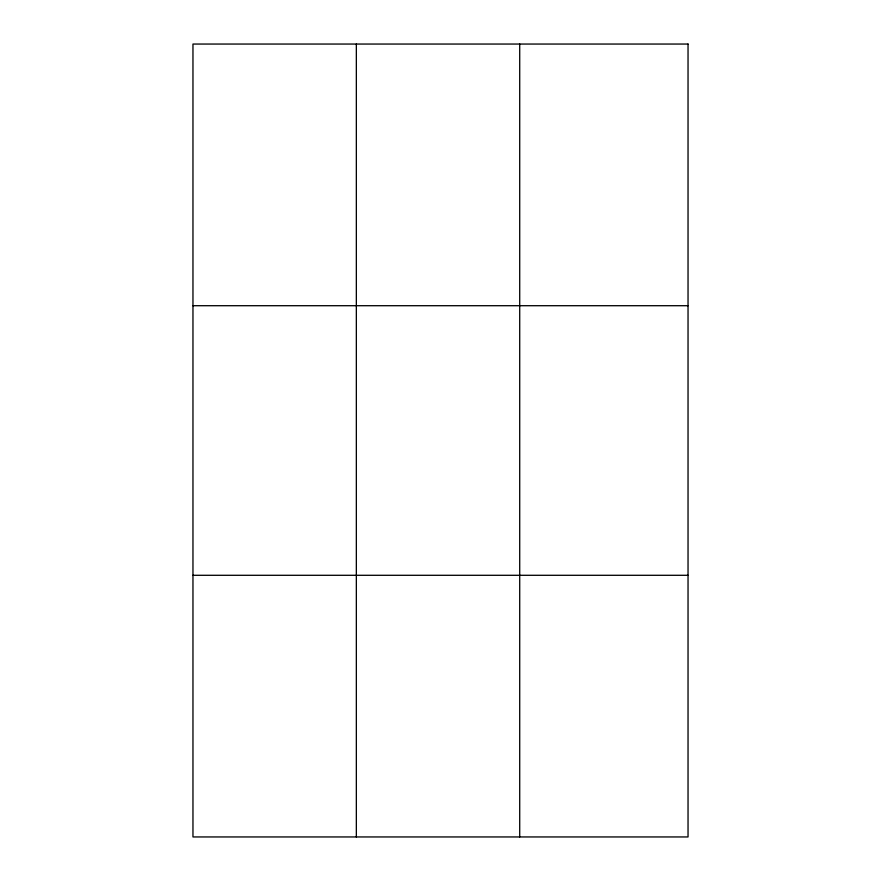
<?xml version="1.0" encoding="UTF-8"?>
<svg xmlns="http://www.w3.org/2000/svg" width="881" height="881" viewBox="0 0 881 881"><rect width="100%" height="100%" fill="white"/><g stroke="black" fill="none" stroke-linecap="round" stroke-linejoin="round"><path stroke-width="1.32" d="M356.342 836.95L356.342 44.05M519.713 836.95L519.713 44.05M192.961 305.707L688.039 305.707M192.961 575.293L688.039 575.293M688.039 44.05L688.039 836.95L192.961 836.95L192.961 44.05L688.039 44.05"/></g></svg>
